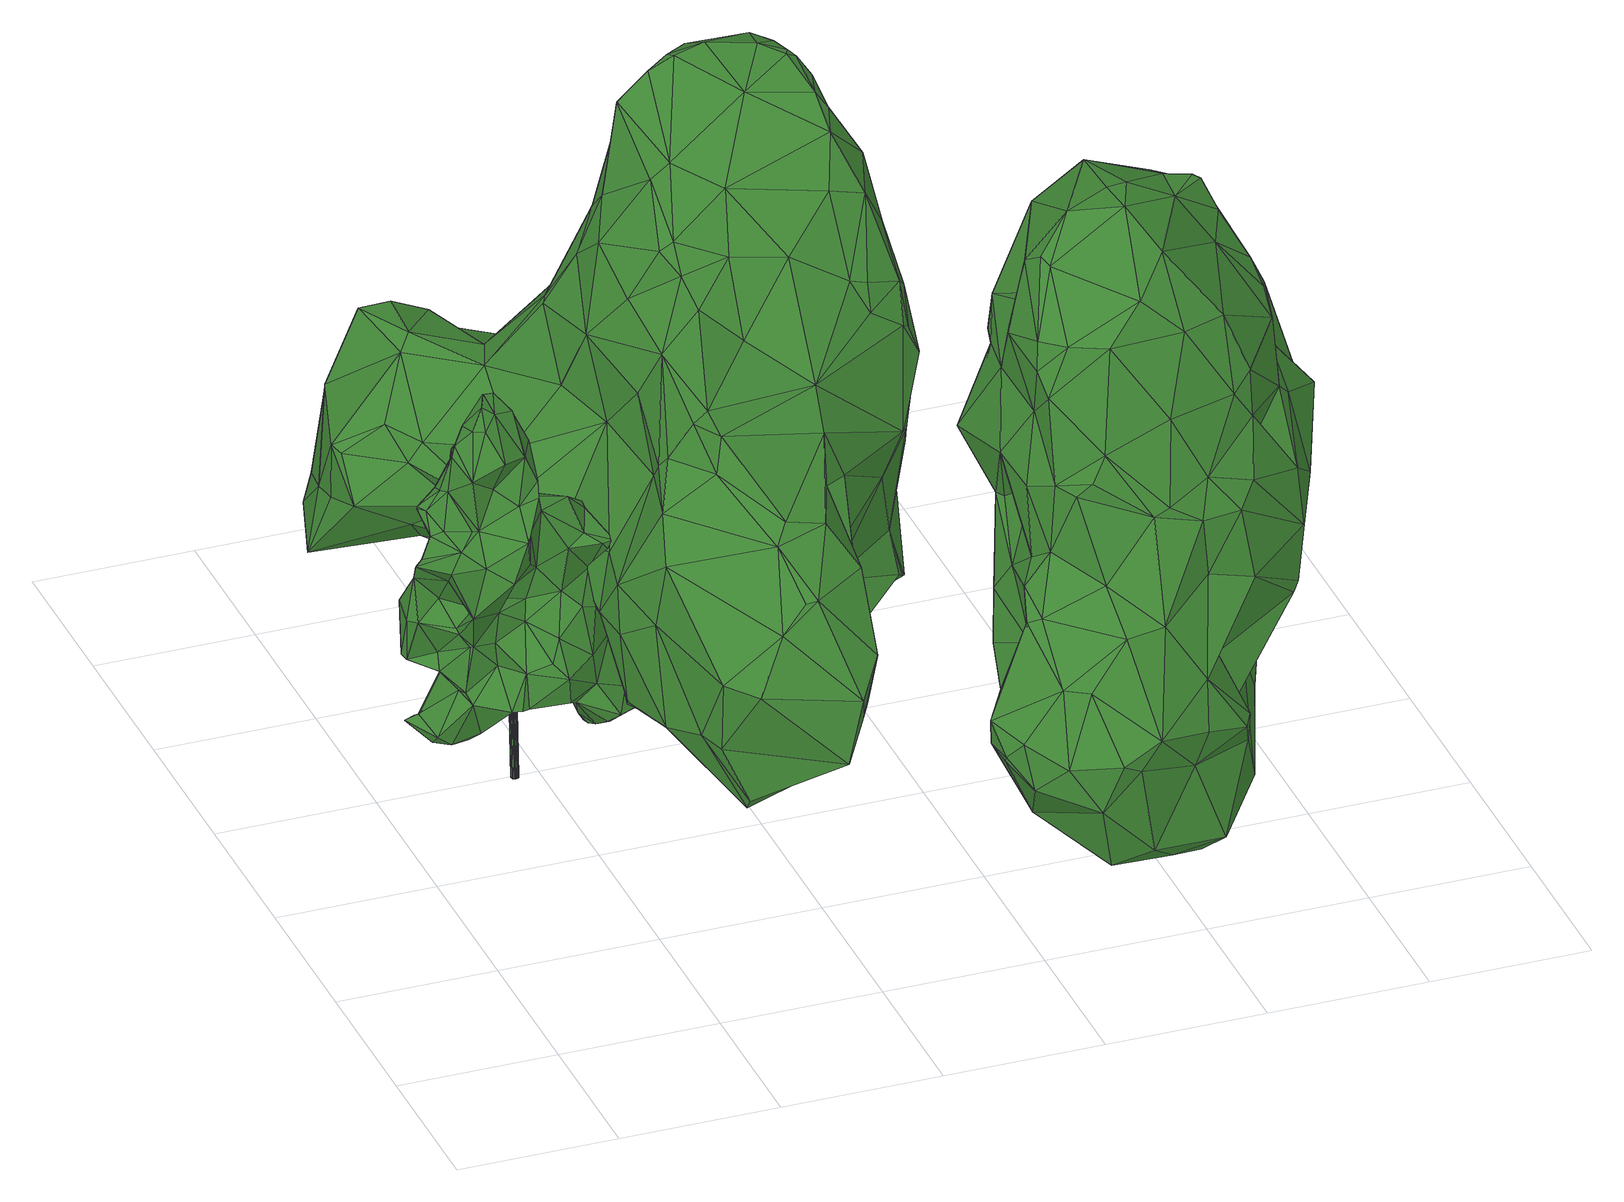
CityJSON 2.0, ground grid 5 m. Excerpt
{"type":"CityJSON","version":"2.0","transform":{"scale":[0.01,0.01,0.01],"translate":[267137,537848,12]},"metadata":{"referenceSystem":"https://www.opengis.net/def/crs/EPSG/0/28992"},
"CityObjects":{
"tree1":{"type":"SolitaryVegetationObject","attributes":{"gtid":329,"crown_width_m":5.69,"crown_median_z":18.67,"crown_r50_m":0.328,"crown_porosity":0.905,"trunk_H_m":5.87,"trunk_DBH_m":0.234,"trunk_radius_m":0.117,"trunk_base_height_m":12.8,"original_gtid":"330"},"geometry":[{"type":"Solid","lod":"3","boundaries":[[[[0,1,2]],[[0,3,1]],[[4,5,6]],[[7,8,9]],[[10,11,12]],[[13,14,15]],[[5,16,6]],[[17,18,19]],[[20,18,17]],[[21,4,6]],[[22,15,3]],[[13,15,22]],[[23,24,25]],[[26,24,23]],[[27,28,29]],[[9,8,19]],[[30,31,32]],[[33,34,35]],[[36,37,38]],[[7,9,39]],[[40,41,42]],[[43,44,45]],[[46,47,48]],[[49,50,51]],[[50,52,51]],[[51,53,54]],[[55,56,57]],[[58,59,60]],[[58,60,61]],[[62,63,64]],[[55,65,56]],[[62,56,63]],[[23,66,26]],[[67,68,48]],[[69,16,70]],[[69,70,49]],[[71,72,73]],[[71,74,72]],[[75,76,77]],[[78,79,80]],[[81,82,83]],[[84,26,66]],[[77,85,86]],[[87,88,89]],[[90,91,92]],[[19,18,9]],[[54,93,94]],[[95,96,97]],[[98,99,100]],[[101,95,86]],[[34,68,67]],[[102,103,104]],[[105,106,107]],[[17,19,108]],[[17,108,109]],[[110,109,108]],[[41,40,111]],[[45,112,43]],[[113,39,20]],[[114,90,110]],[[114,8,115]],[[116,91,115]],[[7,115,8]],[[117,118,119]],[[110,8,114]],[[41,27,42]],[[20,39,18]],[[39,9,18]],[[115,90,114]],[[91,90,115]],[[120,121,122]],[[65,63,56]],[[105,107,123]],[[50,124,52]],[[71,106,105]],[[43,71,105]],[[65,32,63]],[[123,44,43]],[[85,77,76]],[[26,125,24]],[[126,127,128]],[[28,44,123]],[[129,50,130]],[[49,130,50]],[[57,56,131]],[[62,131,56]],[[58,61,132]],[[58,132,113]],[[133,28,27]],[[44,28,133]],[[134,135,95]],[[30,32,65]],[[121,136,137]],[[63,32,64]],[[48,47,138]],[[104,12,102]],[[66,139,84]],[[124,79,140]],[[37,139,38]],[[141,97,96]],[[72,74,117]],[[117,74,118]],[[32,74,64]],[[123,142,28]],[[143,144,111]],[[115,93,116]],[[145,146,75]],[[145,75,77]],[[66,38,139]],[[38,134,36]],[[134,97,36]],[[140,143,147]],[[6,16,148]],[[43,112,55]],[[85,76,75]],[[149,117,101]],[[149,101,86]],[[140,150,151]],[[86,95,135]],[[35,10,33]],[[46,104,152]],[[23,25,153]],[[132,61,14]],[[22,94,13]],[[48,138,67]],[[79,78,150]],[[79,150,140]],[[41,144,154]],[[153,146,145]],[[121,146,153]],[[155,151,150]],[[155,150,156]],[[137,136,67]],[[126,157,158]],[[134,38,159]],[[66,159,38]],[[160,161,162]],[[49,2,163]],[[49,163,69]],[[33,48,68]],[[10,48,33]],[[10,46,48]],[[10,12,46]],[[80,164,119]],[[57,165,55]],[[33,68,34]],[[133,166,167]],[[49,168,0]],[[51,168,49]],[[169,100,99]],[[37,36,26]],[[80,156,78]],[[72,85,73]],[[71,73,85]],[[118,156,119]],[[82,170,138]],[[171,66,23]],[[135,159,171]],[[171,77,86]],[[141,164,80]],[[157,103,172]],[[171,86,135]],[[85,149,86]],[[138,170,67]],[[13,113,132]],[[13,39,113]],[[120,122,153]],[[136,173,67]],[[129,174,80]],[[130,174,129]],[[151,155,154]],[[52,124,147]],[[175,176,81]],[[177,176,175]],[[178,179,180]],[[121,173,136]],[[181,75,146]],[[181,146,121]],[[182,126,128]],[[133,45,44]],[[74,62,64]],[[183,116,93]],[[184,176,107]],[[107,176,185]],[[186,87,179]],[[186,179,178]],[[51,54,168]],[[183,54,187]],[[183,93,54]],[[188,127,40]],[[189,125,5]],[[116,157,91]],[[133,31,45]],[[139,190,84]],[[12,104,46]],[[191,11,161]],[[106,71,75]],[[154,155,167]],[[133,167,31]],[[192,21,186]],[[21,87,186]],[[39,13,94]],[[182,152,104]],[[128,152,182]],[[78,156,150]],[[147,124,140]],[[69,163,193]],[[134,95,97]],[[80,119,156]],[[74,32,194]],[[74,194,118]],[[6,148,21]],[[155,156,194]],[[156,118,194]],[[141,96,164]],[[121,195,173]],[[62,74,196]],[[62,196,131]],[[67,170,107]],[[25,24,197]],[[125,197,24]],[[98,97,99]],[[198,39,94]],[[65,112,30]],[[30,112,31]],[[92,172,199]],[[50,129,79]],[[200,160,88]],[[201,176,177]],[[92,202,90]],[[134,159,135]],[[59,203,204]],[[204,191,161]],[[161,59,204]],[[191,204,203]],[[3,168,94]],[[22,3,94]],[[3,0,168]],[[94,168,54]],[[71,43,55]],[[196,165,57]],[[154,166,41]],[[188,40,42]],[[37,190,139]],[[173,195,67]],[[34,67,195]],[[205,128,127]],[[102,11,191]],[[102,12,11]],[[16,193,148]],[[87,206,179]],[[121,137,75]],[[201,185,176]],[[201,107,185]],[[80,79,129]],[[124,50,79]],[[207,34,208]],[[59,209,203]],[[65,55,112]],[[45,31,112]],[[206,35,207]],[[27,29,42]],[[52,147,53]],[[52,53,51]],[[32,31,194]],[[190,26,84]],[[138,47,29]],[[29,82,138]],[[0,2,49]],[[107,201,142]],[[92,199,202]],[[57,131,196]],[[195,208,34]],[[71,196,74]],[[184,81,176]],[[210,29,47]],[[198,115,7]],[[7,39,198]],[[211,180,208]],[[211,208,120]],[[195,121,120]],[[105,123,43]],[[201,177,175]],[[132,14,13]],[[212,58,113]],[[46,152,47]],[[1,148,2]],[[158,187,147]],[[81,170,82]],[[107,142,123]],[[67,107,137]],[[28,142,82]],[[29,28,82]],[[41,166,27]],[[133,27,166]],[[5,125,100]],[[197,125,189]],[[34,207,35]],[[130,99,174]],[[40,213,111]],[[21,214,4]],[[192,214,21]],[[189,4,214]],[[5,4,189]],[[71,85,75]],[[171,145,77]],[[190,37,26]],[[66,171,159]],[[71,55,165]],[[71,165,196]],[[178,197,189]],[[158,157,183]],[[102,191,203]],[[203,215,102]],[[116,183,157]],[[91,172,92]],[[158,213,126]],[[120,208,195]],[[203,209,215]],[[215,209,199]],[[215,103,102]],[[104,103,182]],[[108,19,216]],[[75,137,106]],[[107,106,137]],[[189,214,192]],[[206,87,89]],[[130,49,70]],[[130,70,169]],[[147,187,53]],[[148,88,87]],[[148,87,21]],[[198,93,115]],[[2,148,193]],[[69,193,16]],[[198,94,93]],[[85,72,149]],[[59,217,209]],[[161,60,59]],[[199,209,109]],[[109,209,217]],[[60,160,218]],[[60,161,160]],[[72,117,149]],[[101,117,219]],[[117,119,219]],[[192,186,178]],[[167,166,154]],[[205,127,188]],[[53,187,54]],[[153,25,211]],[[180,211,178]],[[120,153,211]],[[178,211,197]],[[2,193,163]],[[40,127,213]],[[126,213,127]],[[219,96,101]],[[25,197,211]],[[155,194,167]],[[31,167,194]],[[210,47,152]],[[80,174,141]],[[97,141,174]],[[169,99,130]],[[174,99,97]],[[20,217,113]],[[20,17,217]],[[212,113,217]],[[212,217,59]],[[58,212,59]],[[109,217,17]],[[15,220,3]],[[101,96,95]],[[8,216,19]],[[107,170,81]],[[90,202,110]],[[15,14,220]],[[142,201,83]],[[175,83,201]],[[142,83,82]],[[175,81,83]],[[26,98,125]],[[100,125,98]],[[26,36,98]],[[98,36,97]],[[172,103,215]],[[11,10,162]],[[11,162,161]],[[160,162,35]],[[143,111,213]],[[35,162,10]],[[143,213,158]],[[143,158,147]],[[109,202,199]],[[109,110,202]],[[221,207,208]],[[210,188,29]],[[221,208,180]],[[219,119,96]],[[119,164,96]],[[181,121,75]],[[23,145,171]],[[153,145,23]],[[29,188,42]],[[183,187,158]],[[111,144,41]],[[154,144,151]],[[140,144,143]],[[151,144,140]],[[215,199,172]],[[91,157,172]],[[157,126,103]],[[126,182,103]],[[222,148,1]],[[222,88,148]],[[210,205,188]],[[210,152,205]],[[152,128,205]],[[70,223,169]],[[169,223,100]],[[16,223,70]],[[100,223,5]],[[16,5,223]],[[160,89,88]],[[35,89,160]],[[206,89,35]],[[192,178,189]],[[110,108,216]],[[8,110,216]],[[180,179,221]],[[207,179,206]],[[221,179,207]],[[200,218,160]],[[184,107,81]],[[200,222,220]],[[220,222,3]],[[3,222,1]],[[200,88,222]],[[200,220,224]],[[14,224,220]],[[200,224,218]],[[60,218,224]],[[61,224,14]],[[60,224,61]],[[153,122,121]],[[225,226,227]],[[225,227,228]],[[228,227,229]],[[228,229,230]],[[227,226,231]],[[227,231,229]],[[229,231,232]],[[229,232,230]],[[231,226,233]],[[231,233,232]],[[232,233,234]],[[232,234,230]],[[233,226,235]],[[233,235,234]],[[234,235,236]],[[234,236,230]],[[235,226,237]],[[235,237,236]],[[236,237,238]],[[236,238,230]],[[237,226,239]],[[237,239,238]],[[238,239,240]],[[238,240,230]],[[239,226,241]],[[239,241,240]],[[240,241,242]],[[240,242,230]],[[241,226,243]],[[241,243,242]],[[242,243,244]],[[242,244,230]],[[243,226,245]],[[243,245,244]],[[244,245,246]],[[244,246,230]],[[245,226,247]],[[245,247,246]],[[246,247,248]],[[246,248,230]],[[247,226,249]],[[247,249,248]],[[248,249,250]],[[248,250,230]],[[249,226,251]],[[249,251,250]],[[250,251,252]],[[250,252,230]],[[251,226,253]],[[251,253,252]],[[252,253,254]],[[252,254,230]],[[253,226,255]],[[253,255,254]],[[254,255,256]],[[254,256,230]],[[255,226,257]],[[255,257,256]],[[256,257,258]],[[256,258,230]],[[257,226,259]],[[257,259,258]],[[258,259,260]],[[258,260,230]],[[259,226,261]],[[259,261,260]],[[260,261,262]],[[260,262,230]],[[261,226,263]],[[261,263,262]],[[262,263,264]],[[262,264,230]],[[263,226,265]],[[263,265,264]],[[264,265,266]],[[264,266,230]],[[265,226,267]],[[265,267,266]],[[266,267,268]],[[266,268,230]],[[267,226,269]],[[267,269,268]],[[268,269,270]],[[268,270,230]],[[269,226,271]],[[269,271,270]],[[270,271,272]],[[270,272,230]],[[271,226,273]],[[271,273,272]],[[272,273,274]],[[272,274,230]],[[273,226,225]],[[273,225,274]],[[274,225,228]],[[274,228,230]]]]}]},
"tree2":{"type":"SolitaryVegetationObject","attributes":{"gtid":101,"crown_width_m":16.39,"crown_median_z":20.84,"crown_r50_m":0.44,"crown_porosity":0.87,"trunk_H_m":8,"trunk_DBH_m":0.93,"trunk_radius_m":0.465,"trunk_base_height_m":12.84,"original_gtid":"101"},"geometry":[{"type":"Solid","lod":"3","boundaries":[[[[275,276,277]],[[278,279,280]],[[281,282,283]],[[284,285,286]],[[287,286,285]],[[288,289,290]],[[291,289,292]],[[293,294,295]],[[296,297,298]],[[299,300,301]],[[302,303,304]],[[305,306,307]],[[294,308,295]],[[309,310,311]],[[312,313,314]],[[315,287,312]],[[316,317,318]],[[319,311,320]],[[321,322,323]],[[324,325,326]],[[327,328,329]],[[330,331,332]],[[333,334,335]],[[336,337,338]],[[303,339,290]],[[340,341,342]],[[343,340,342]],[[344,345,346]],[[347,346,345]],[[311,348,309]],[[319,320,349]],[[350,344,351]],[[352,353,354]],[[352,354,355]],[[356,288,357]],[[349,320,358]],[[358,359,349]],[[360,361,362]],[[323,363,321]],[[364,365,322]],[[366,303,302]],[[338,367,368]],[[369,370,371]],[[334,327,332]],[[334,333,327]],[[372,358,373]],[[374,375,376]],[[377,362,361]],[[378,379,380]],[[379,381,380]],[[306,337,382]],[[383,297,384]],[[385,386,365]],[[387,321,363]],[[304,388,389]],[[390,391,392]],[[393,394,395]],[[289,396,397]],[[348,398,326]],[[315,312,399]],[[321,400,322]],[[401,322,400]],[[377,294,362]],[[321,401,400]],[[402,403,404]],[[322,282,323]],[[369,405,370]],[[322,401,364]],[[401,399,364]],[[406,407,408]],[[324,403,325]],[[409,410,411]],[[362,294,293]],[[404,403,324]],[[412,413,414]],[[317,415,416]],[[417,357,336]],[[323,282,414]],[[320,418,373]],[[297,419,420]],[[383,419,297]],[[355,419,383]],[[384,297,421]],[[355,354,422]],[[354,423,422]],[[424,299,301]],[[425,339,426]],[[410,409,423]],[[427,361,428]],[[429,430,431]],[[309,348,326]],[[352,432,433]],[[319,348,311]],[[333,335,434]],[[435,367,436]],[[403,402,299]],[[437,426,438]],[[426,339,366]],[[358,372,439]],[[366,438,426]],[[424,325,403]],[[356,357,417]],[[440,441,442]],[[303,366,339]],[[443,293,295]],[[366,302,444]],[[432,444,302]],[[392,296,390]],[[365,386,322]],[[282,322,386]],[[352,445,353]],[[446,442,447]],[[367,435,428]],[[367,428,368]],[[448,449,450]],[[436,451,435]],[[452,453,454]],[[450,451,436]],[[455,446,408]],[[309,325,456]],[[424,456,325]],[[326,325,309]],[[457,458,430]],[[317,316,459]],[[367,338,460]],[[367,460,436]],[[396,356,429]],[[396,429,431]],[[379,427,461]],[[425,337,357]],[[336,357,337]],[[353,411,410]],[[443,411,353]],[[429,361,360]],[[352,355,277]],[[352,277,444]],[[399,462,364]],[[356,417,463]],[[368,361,429]],[[338,368,336]],[[463,429,356]],[[290,304,303]],[[463,368,429]],[[443,308,409]],[[290,289,291]],[[288,396,289]],[[356,396,288]],[[336,463,417]],[[336,368,463]],[[464,465,313]],[[466,433,389]],[[291,292,458]],[[409,411,443]],[[360,430,429]],[[457,430,360]],[[466,389,388]],[[290,291,304]],[[437,467,382]],[[362,293,360]],[[293,466,360]],[[302,389,432]],[[433,432,389]],[[443,295,308]],[[393,395,446]],[[468,385,365]],[[432,352,444]],[[469,470,471]],[[393,472,473]],[[372,473,472]],[[474,475,415]],[[456,473,309]],[[466,457,360]],[[304,389,302]],[[292,431,430]],[[292,430,458]],[[306,382,467]],[[307,476,305]],[[477,305,476]],[[393,476,307]],[[372,441,439]],[[376,474,478]],[[477,476,479]],[[412,414,480]],[[368,428,361]],[[355,422,419]],[[481,440,280]],[[401,482,315]],[[333,482,387]],[[292,397,431]],[[483,335,334]],[[350,371,344]],[[280,279,481]],[[324,346,404]],[[396,431,397]],[[387,482,321]],[[321,482,401]],[[484,480,340]],[[333,434,482]],[[292,289,397]],[[353,410,354]],[[446,447,393]],[[455,442,446]],[[370,485,347]],[[440,442,455]],[[282,281,486]],[[282,486,414]],[[404,347,487]],[[404,487,402]],[[280,440,488]],[[450,489,381]],[[490,390,296]],[[275,491,408]],[[324,326,398]],[[492,374,493]],[[476,300,479]],[[334,331,483]],[[332,331,334]],[[375,374,492]],[[313,285,464]],[[401,315,399]],[[494,476,393]],[[387,328,333]],[[332,493,330]],[[332,329,493]],[[332,327,329]],[[434,287,315]],[[333,328,327]],[[486,342,341]],[[449,342,450]],[[492,493,412]],[[342,489,450]],[[329,328,363]],[[363,328,387]],[[482,434,315]],[[310,309,473]],[[436,495,450]],[[452,279,496]],[[398,346,324]],[[425,426,382]],[[425,382,337]],[[497,439,498]],[[403,299,424]],[[437,382,426]],[[395,499,500]],[[499,395,394]],[[490,391,390]],[[320,311,418]],[[301,494,456]],[[483,501,335]],[[483,502,501]],[[438,503,437]],[[409,504,423]],[[308,504,409]],[[301,456,424]],[[505,477,487]],[[495,448,450]],[[495,305,448]],[[496,453,452]],[[371,350,506]],[[297,296,421]],[[479,487,477]],[[281,489,486]],[[343,507,416]],[[477,449,448]],[[462,314,468]],[[416,507,369]],[[499,394,508]],[[469,471,298]],[[509,510,511]],[[512,511,415]],[[473,372,373]],[[453,318,454]],[[498,454,318]],[[513,505,507]],[[513,507,343]],[[293,445,466]],[[466,445,433]],[[433,445,352]],[[293,443,445]],[[443,353,445]],[[415,510,474]],[[510,478,474]],[[514,478,510]],[[299,402,479]],[[487,479,402]],[[375,474,376]],[[278,515,279]],[[418,311,310]],[[514,374,478]],[[284,470,464]],[[350,351,516]],[[374,376,478]],[[503,508,394]],[[428,435,461]],[[479,300,299]],[[344,371,370]],[[447,472,393]],[[373,358,320]],[[517,518,349]],[[473,494,393]],[[416,340,343]],[[412,480,492]],[[361,427,377]],[[510,415,511]],[[464,470,519]],[[281,381,489]],[[370,347,345]],[[370,345,344]],[[515,391,490]],[[278,391,515]],[[407,384,520]],[[407,520,408]],[[392,391,278]],[[514,502,483]],[[497,359,358]],[[507,505,405]],[[305,521,306]],[[404,346,347]],[[337,521,460]],[[337,460,338]],[[436,460,495]],[[495,460,521]],[[512,459,496]],[[419,422,420]],[[305,495,521]],[[354,410,423]],[[392,421,296]],[[511,512,279]],[[339,425,522]],[[414,413,323]],[[469,519,470]],[[507,405,369]],[[296,471,490]],[[298,471,296]],[[393,307,394]],[[473,456,494]],[[493,374,514]],[[493,514,330]],[[465,422,423]],[[415,459,512]],[[317,459,415]],[[297,519,298]],[[297,420,519]],[[464,519,465]],[[335,501,287]],[[335,287,434]],[[287,501,286]],[[514,483,331]],[[514,331,330]],[[284,471,470]],[[509,514,510]],[[494,300,476]],[[484,340,416]],[[494,301,300]],[[378,377,427]],[[473,373,310]],[[310,373,418]],[[438,499,508]],[[381,281,283]],[[283,523,381]],[[381,523,380]],[[370,405,485]],[[524,485,405]],[[525,344,346]],[[392,278,421]],[[428,461,427]],[[450,381,451]],[[513,477,505]],[[408,520,455]],[[488,520,384]],[[488,455,520]],[[384,421,526]],[[278,280,526]],[[278,526,421]],[[277,276,444]],[[496,459,453]],[[453,459,316]],[[348,319,518]],[[349,518,319]],[[452,454,527]],[[317,350,498]],[[516,497,350]],[[277,355,407]],[[284,490,471]],[[339,522,290]],[[505,524,405]],[[486,341,414]],[[307,467,503]],[[481,279,452]],[[313,312,285]],[[480,414,341]],[[317,498,318]],[[480,341,340]],[[511,515,509]],[[527,439,441]],[[422,519,420]],[[465,519,422]],[[468,364,462]],[[526,280,488]],[[526,488,384]],[[469,298,519]],[[462,399,312]],[[305,477,448]],[[500,438,276]],[[528,276,438]],[[500,276,275]],[[524,505,487]],[[487,347,524]],[[398,525,346]],[[485,524,347]],[[337,306,521]],[[306,467,307]],[[437,503,467]],[[307,503,394]],[[378,427,379]],[[477,513,449]],[[381,461,451]],[[379,461,381]],[[435,451,461]],[[329,413,493]],[[363,413,329]],[[493,413,412]],[[529,441,440]],[[455,488,440]],[[416,475,484]],[[415,475,416]],[[453,316,318]],[[492,480,475]],[[484,475,480]],[[474,375,475]],[[492,475,375]],[[442,441,447]],[[502,286,501]],[[323,413,363]],[[284,464,285]],[[497,498,350]],[[369,506,416]],[[371,506,369]],[[383,407,355]],[[384,407,383]],[[277,407,275]],[[284,286,490]],[[286,509,490]],[[528,444,276]],[[500,499,438]],[[294,377,504]],[[378,504,377]],[[287,285,312]],[[513,342,449]],[[513,343,342]],[[275,408,500]],[[408,446,500]],[[446,395,500]],[[438,508,503]],[[465,314,313]],[[423,314,465]],[[468,423,504]],[[294,504,308]],[[380,504,378]],[[516,517,359]],[[468,365,364]],[[529,481,452]],[[496,279,512]],[[317,506,350]],[[486,489,342]],[[490,509,515]],[[509,502,514]],[[502,509,286]],[[504,380,385]],[[504,385,468]],[[348,518,398]],[[517,525,518]],[[525,398,518]],[[444,528,366]],[[438,366,528]],[[468,314,423]],[[462,312,314]],[[525,530,344]],[[517,530,525]],[[380,523,385]],[[357,288,522]],[[359,497,516]],[[416,506,317]],[[447,441,472]],[[372,472,441]],[[511,279,515]],[[481,529,440]],[[454,498,439]],[[527,454,439]],[[358,439,497]],[[349,359,517]],[[529,452,441]],[[527,441,452]],[[344,530,351]],[[357,522,425]],[[288,290,522]],[[283,282,386]],[[283,386,523]],[[385,523,386]],[[516,351,530]],[[516,530,517]],[[457,466,388]],[[457,388,458]],[[458,388,291]],[[275,407,491]],[[406,408,491]],[[406,491,407]],[[304,291,388]],[[531,532,533]],[[531,533,534]],[[534,533,535]],[[534,535,536]],[[533,532,537]],[[533,537,535]],[[535,537,538]],[[535,538,536]],[[537,532,539]],[[537,539,538]],[[538,539,540]],[[538,540,536]],[[539,532,541]],[[539,541,540]],[[540,541,542]],[[540,542,536]],[[541,532,543]],[[541,543,542]],[[542,543,544]],[[542,544,536]],[[543,532,545]],[[543,545,544]],[[544,545,546]],[[544,546,536]],[[545,532,547]],[[545,547,546]],[[546,547,548]],[[546,548,536]],[[547,532,549]],[[547,549,548]],[[548,549,550]],[[548,550,536]],[[549,532,551]],[[549,551,550]],[[550,551,552]],[[550,552,536]],[[551,532,553]],[[551,553,552]],[[552,553,554]],[[552,554,536]],[[553,532,555]],[[553,555,554]],[[554,555,556]],[[554,556,536]],[[555,532,557]],[[555,557,556]],[[556,557,558]],[[556,558,536]],[[557,532,559]],[[557,559,558]],[[558,559,560]],[[558,560,536]],[[559,532,561]],[[559,561,560]],[[560,561,562]],[[560,562,536]],[[561,532,563]],[[561,563,562]],[[562,563,564]],[[562,564,536]],[[563,532,565]],[[563,565,564]],[[564,565,566]],[[564,566,536]],[[565,532,567]],[[565,567,566]],[[566,567,568]],[[566,568,536]],[[567,532,569]],[[567,569,568]],[[568,569,570]],[[568,570,536]],[[569,532,571]],[[569,571,570]],[[570,571,572]],[[570,572,536]],[[571,532,573]],[[571,573,572]],[[572,573,574]],[[572,574,536]],[[573,532,575]],[[573,575,574]],[[574,575,576]],[[574,576,536]],[[575,532,577]],[[575,577,576]],[[576,577,578]],[[576,578,536]],[[577,532,579]],[[577,579,578]],[[578,579,580]],[[578,580,536]],[[579,532,531]],[[579,531,580]],[[580,531,534]],[[580,534,536]]]]}]},
"tree3":{"type":"SolitaryVegetationObject","attributes":{"gtid":100,"crown_width_m":12.73,"crown_median_z":22.06,"crown_r50_m":0.381,"crown_porosity":0.892,"trunk_H_m":8.71,"trunk_DBH_m":0.747,"trunk_radius_m":0.373,"trunk_base_height_m":13.35,"original_gtid":"100"},"geometry":[{"type":"Solid","lod":"3","boundaries":[[[[581,582,583]],[[584,585,586]],[[587,588,589]],[[590,591,592]],[[593,591,590]],[[594,583,582]],[[595,596,597]],[[598,599,600]],[[601,602,603]],[[604,605,606]],[[584,607,608]],[[609,610,598]],[[611,612,613]],[[614,615,616]],[[609,617,618]],[[619,618,617]],[[620,621,622]],[[623,624,625]],[[626,627,628]],[[629,618,630]],[[631,632,633]],[[634,635,636]],[[637,638,639]],[[640,639,638]],[[641,642,643]],[[644,645,646]],[[647,646,645]],[[648,641,649]],[[650,651,652]],[[608,607,653]],[[589,654,655]],[[656,655,654]],[[657,658,653]],[[614,616,659]],[[660,588,587]],[[661,615,662]],[[659,615,661]],[[663,646,664]],[[665,666,635]],[[667,668,669]],[[654,670,632]],[[637,591,593]],[[671,672,673]],[[661,674,659]],[[589,599,587]],[[589,655,599]],[[675,676,677]],[[678,662,679]],[[655,600,599]],[[581,620,680]],[[638,593,681]],[[682,683,684]],[[685,653,607]],[[636,686,634]],[[588,687,670]],[[588,660,687]],[[688,689,690]],[[603,688,690]],[[670,589,588]],[[589,670,654]],[[691,622,621]],[[644,646,663]],[[582,692,594]],[[600,655,656]],[[618,619,630]],[[608,585,584]],[[693,627,626]],[[694,689,695]],[[598,696,609]],[[674,697,698]],[[699,635,700]],[[670,664,632]],[[701,702,703]],[[688,703,702]],[[704,705,706]],[[638,681,680]],[[686,707,634]],[[667,708,709]],[[710,711,666]],[[712,653,685]],[[713,714,715]],[[631,705,704]],[[716,611,717]],[[718,611,716]],[[719,716,720]],[[721,722,723]],[[723,722,724]],[[725,621,726]],[[717,611,709]],[[627,727,628]],[[728,692,729]],[[730,585,658]],[[635,666,711]],[[641,592,731]],[[732,694,695]],[[733,688,602]],[[734,725,735]],[[734,735,683]],[[665,634,736]],[[737,738,739]],[[587,630,698]],[[587,698,660]],[[740,741,672]],[[665,635,634]],[[742,678,628]],[[670,687,664]],[[581,583,620]],[[635,699,636]],[[743,744,731]],[[663,664,687]],[[686,675,707]],[[686,745,675]],[[635,684,746]],[[747,606,605]],[[594,748,749]],[[750,612,751]],[[641,648,642]],[[752,642,648]],[[753,593,590]],[[753,590,754]],[[627,693,755]],[[627,755,756]],[[757,660,698]],[[757,698,697]],[[758,759,724]],[[736,760,665]],[[723,642,752]],[[677,749,748]],[[601,761,602]],[[761,733,602]],[[647,762,763]],[[611,613,709]],[[764,669,765]],[[766,726,621]],[[767,768,769]],[[628,678,626]],[[616,615,659]],[[615,614,770]],[[615,770,771]],[[772,773,742]],[[772,742,628]],[[774,775,690]],[[776,690,775]],[[776,775,774]],[[777,778,779]],[[740,780,685]],[[761,781,651]],[[598,610,599]],[[720,717,782]],[[717,783,782]],[[665,784,666]],[[726,699,700]],[[746,700,635]],[[785,692,693]],[[754,590,643]],[[680,620,622]],[[701,703,786]],[[753,778,787]],[[767,769,788]],[[789,779,790]],[[779,791,790]],[[652,792,793]],[[794,677,676]],[[794,749,677]],[[751,612,786]],[[667,669,708]],[[651,781,601]],[[652,651,601]],[[759,642,723]],[[759,723,724]],[[725,726,746]],[[714,585,730]],[[714,730,715]],[[721,795,722]],[[780,795,721]],[[742,697,796]],[[609,696,614]],[[661,796,674]],[[750,751,710]],[[704,706,737]],[[746,684,683]],[[691,621,725]],[[604,757,595]],[[622,638,680]],[[797,773,772]],[[738,705,695]],[[738,706,705]],[[581,680,798]],[[799,783,717]],[[650,800,683]],[[687,660,747]],[[801,727,777]],[[605,644,747]],[[663,747,644]],[[687,747,663]],[[802,649,803]],[[644,605,804]],[[765,623,625]],[[805,714,713]],[[805,585,714]],[[623,765,668]],[[734,793,806]],[[639,792,743]],[[640,638,622]],[[603,744,652]],[[797,805,713]],[[807,808,788]],[[809,807,788]],[[797,742,773]],[[810,732,811]],[[695,811,732]],[[734,683,793]],[[683,800,793]],[[666,784,750]],[[763,807,732]],[[640,622,691]],[[583,766,620]],[[691,725,734]],[[691,734,806]],[[691,806,640]],[[811,695,705]],[[620,766,621]],[[677,707,675]],[[709,613,667]],[[784,667,613]],[[725,746,735]],[[683,735,746]],[[762,812,813]],[[657,813,812]],[[795,780,814]],[[676,815,794]],[[806,792,640]],[[651,710,751]],[[726,700,746]],[[643,759,754]],[[718,701,611]],[[816,788,813]],[[745,815,676]],[[682,651,650]],[[682,650,683]],[[794,594,749]],[[681,593,787]],[[601,603,652]],[[760,736,817]],[[672,758,814]],[[758,724,814]],[[722,795,814]],[[780,740,672]],[[814,780,672]],[[722,814,724]],[[671,758,672]],[[791,671,673]],[[803,744,802]],[[728,693,692]],[[692,582,729]],[[818,708,669]],[[818,669,764]],[[741,673,672]],[[685,607,740]],[[660,757,604]],[[584,586,819]],[[647,645,762]],[[742,796,678]],[[661,678,796]],[[740,607,741]],[[816,767,788]],[[767,721,768]],[[741,819,673]],[[741,607,584]],[[625,614,764]],[[625,820,614]],[[809,788,769]],[[582,581,729]],[[821,633,664]],[[627,777,727]],[[813,763,762]],[[721,723,752]],[[592,591,639]],[[822,744,603]],[[822,802,744]],[[627,756,777]],[[630,587,629]],[[679,626,678]],[[679,823,824]],[[748,824,823]],[[716,719,825]],[[801,772,727]],[[727,772,628]],[[793,800,652]],[[818,696,782]],[[818,782,783]],[[776,822,690]],[[603,690,822]],[[797,772,826]],[[797,826,805]],[[799,717,709]],[[827,828,586]],[[637,593,638]],[[820,770,614]],[[625,770,820]],[[678,661,662]],[[810,647,732]],[[664,633,632]],[[608,658,585]],[[664,811,821]],[[811,646,810]],[[664,646,811]],[[613,612,784]],[[767,816,780]],[[791,819,790]],[[674,617,659]],[[674,619,617]],[[797,697,742]],[[797,596,697]],[[754,759,829]],[[786,703,761]],[[754,791,753]],[[779,753,791]],[[584,819,741]],[[786,761,751]],[[701,718,702]],[[733,703,688]],[[674,698,630]],[[743,592,639]],[[748,817,677]],[[634,707,817]],[[634,817,736]],[[677,817,707]],[[654,825,656]],[[830,597,596]],[[718,716,825]],[[708,818,799]],[[695,689,738]],[[745,676,675]],[[774,689,694]],[[799,709,708]],[[631,825,632]],[[718,825,631]],[[654,632,825]],[[704,718,631]],[[794,583,594]],[[750,784,612]],[[791,673,819]],[[626,679,785]],[[626,785,693]],[[643,590,592]],[[592,641,643]],[[644,804,645]],[[762,645,804]],[[609,614,659]],[[650,652,800]],[[753,787,593]],[[603,602,688]],[[669,668,765]],[[790,819,789]],[[789,819,586]],[[831,585,805]],[[682,684,651]],[[794,766,583]],[[813,808,763]],[[788,808,813]],[[748,771,623]],[[623,771,624]],[[721,767,780]],[[648,649,776]],[[704,737,718]],[[743,792,744]],[[595,597,604]],[[807,774,694]],[[793,792,806]],[[759,643,642]],[[830,713,832]],[[830,832,597]],[[605,604,597]],[[637,639,591]],[[713,830,797]],[[764,765,625]],[[715,832,713]],[[596,797,830]],[[831,805,826]],[[831,827,585]],[[585,827,586]],[[635,711,684]],[[801,831,826]],[[772,801,826]],[[604,606,660]],[[747,660,606]],[[784,760,667]],[[807,763,808]],[[659,617,609]],[[729,581,798]],[[729,798,755]],[[761,703,733]],[[599,629,587]],[[730,658,657]],[[789,828,779]],[[833,779,828]],[[833,777,779]],[[833,828,827]],[[667,760,668]],[[640,792,639]],[[651,751,761]],[[601,781,761]],[[786,612,701]],[[611,701,612]],[[623,817,748]],[[771,823,662]],[[679,662,823]],[[598,600,719]],[[737,702,718]],[[764,696,818]],[[764,614,696]],[[821,631,633]],[[809,752,648]],[[809,648,776]],[[586,828,789]],[[833,801,777]],[[649,641,731]],[[801,827,831]],[[801,833,827]],[[807,776,774]],[[809,776,807]],[[737,739,702]],[[688,702,739]],[[807,694,732]],[[756,755,798]],[[787,756,798]],[[656,719,600]],[[656,825,719]],[[706,738,737]],[[739,689,688]],[[783,799,818]],[[738,689,739]],[[690,689,774]],[[732,647,763]],[[646,647,810]],[[832,834,597]],[[832,715,834]],[[834,762,804]],[[762,834,812]],[[715,812,834]],[[657,812,730]],[[715,730,812]],[[653,658,608]],[[784,665,760]],[[822,649,802]],[[822,776,649]],[[821,705,631]],[[752,809,768]],[[752,768,721]],[[811,705,821]],[[717,720,716]],[[748,823,771]],[[755,693,729]],[[728,729,693]],[[636,815,686]],[[699,815,636]],[[674,796,697]],[[710,666,750]],[[726,766,815]],[[726,815,699]],[[686,815,745]],[[652,744,792]],[[710,651,711]],[[684,711,651]],[[794,815,766]],[[791,754,829]],[[791,829,671]],[[758,829,759]],[[671,829,758]],[[668,760,817]],[[668,817,623]],[[771,770,624]],[[813,835,836]],[[598,782,696]],[[720,782,598]],[[720,598,719]],[[599,610,629]],[[625,624,770]],[[662,615,771]],[[618,629,610]],[[618,610,609]],[[657,712,835]],[[657,653,712]],[[685,780,836]],[[813,657,835]],[[816,813,836]],[[816,836,780]],[[685,836,712]],[[836,835,712]],[[597,804,605]],[[834,804,597]],[[596,757,697]],[[595,757,596]],[[681,798,680]],[[787,798,681]],[[674,630,619]],[[779,778,753]],[[692,785,824]],[[594,824,748]],[[692,824,594]],[[785,679,824]],[[756,787,778]],[[756,778,777]],[[803,731,744]],[[649,731,803]],[[743,731,592]],[[768,809,769]],[[837,838,839]],[[837,839,840]],[[840,839,841]],[[840,841,842]],[[839,838,843]],[[839,843,841]],[[841,843,844]],[[841,844,842]],[[843,838,845]],[[843,845,844]],[[844,845,846]],[[844,846,842]],[[845,838,847]],[[845,847,846]],[[846,847,848]],[[846,848,842]],[[847,838,849]],[[847,849,848]],[[848,849,850]],[[848,850,842]],[[849,838,851]],[[849,851,850]],[[850,851,852]],[[850,852,842]],[[851,838,853]],[[851,853,852]],[[852,853,854]],[[852,854,842]],[[853,838,855]],[[853,855,854]],[[854,855,856]],[[854,856,842]],[[855,838,857]],[[855,857,856]],[[856,857,858]],[[856,858,842]],[[857,838,859]],[[857,859,858]],[[858,859,860]],[[858,860,842]],[[859,838,861]],[[859,861,860]],[[860,861,862]],[[860,862,842]],[[861,838,863]],[[861,863,862]],[[862,863,864]],[[862,864,842]],[[863,838,865]],[[863,865,864]],[[864,865,866]],[[864,866,842]],[[865,838,867]],[[865,867,866]],[[866,867,868]],[[866,868,842]],[[867,838,869]],[[867,869,868]],[[868,869,870]],[[868,870,842]],[[869,838,871]],[[869,871,870]],[[870,871,872]],[[870,872,842]],[[871,838,873]],[[871,873,872]],[[872,873,874]],[[872,874,842]],[[873,838,875]],[[873,875,874]],[[874,875,876]],[[874,876,842]],[[875,838,877]],[[875,877,876]],[[876,877,878]],[[876,878,842]],[[877,838,879]],[[877,879,878]],[[878,879,880]],[[878,880,842]],[[879,838,881]],[[879,881,880]],[[880,881,882]],[[880,882,842]],[[881,838,883]],[[881,883,882]],[[882,883,884]],[[882,884,842]],[[883,838,885]],[[883,885,884]],[[884,885,886]],[[884,886,842]],[[885,838,837]],[[885,837,886]],[[886,837,840]],[[886,840,842]]]]}]}
},
"vertices":[
[168,1327,911],[113,1477,866],[195,1428,828],[219,1381,946],[100,1564,525],[110,1544,516],[98,1512,667],[358,1395,1204],[364,1498,1315],[319,1451,1290],[413,1714,826],[435,1728,950],[482,1733,914],[227,1517,1072],[170,1544,1004],[207,1499,953],[123,1483,670],[288,1563,1255],[293,1488,1277],[328,1508,1339],[248,1521,1219],[110,1606,681],[271,1436,973],[293,1531,359],[249,1467,451],[304,1525,429],[136,1518,340],[785,1526,669],[726,1580,639],[689,1622,713],[760,1366,324],[726,1386,385],[683,1306,342],[429,1717,688],[418,1707,672],[329,1666,783],[156,1412,315],[97,1524,323],[153,1446,282],[268,1424,1146],[720,1463,836],[747,1470,751],[760,1515,747],[704,1560,398],[745,1586,506],[735,1468,436],[526,1719,822],[640,1669,754],[512,1702,717],[234,1324,749],[338,1394,709],[357,1315,847],[339,1418,745],[428,1377,863],[414,1351,952],[714,1455,331],[694,1401,281],[618,1442,262],[208,1575,1058],[298,1672,1094],[239,1590,1016],[154,1575,1006],[635,1391,273],[655,1325,315],[649,1328,314],[760,1368,322],[186,1502,307],[484,1694,616],[450,1714,673],[225,1442,653],[228,1427,642],[562,1497,401],[454,1388,425],[502,1473,457],[557,1340,392],[536,1638,391],[418,1555,396],[385,1614,298],[471,1307,559],[425,1410,653],[404,1341,520],[489,1639,637],[643,1592,676],[601,1526,606],[128,1527,334],[426,1531,390],[365,1517,290],[184,1537,715],[194,1558,843],[239,1553,803],[456,1591,1244],[499,1577,1154],[474,1600,1188],[411,1422,1038],[281,1409,988],[295,1426,293],[355,1329,407],[254,1380,423],[228,1431,452],[239,1402,456],[187,1478,496],[354,1398,404],[435,1726,952],[489,1598,972],[494,1700,926],[588,1602,437],[549,1635,396],[546,1640,465],[352,1566,1347],[354,1674,1220],[389,1576,1339],[680,1450,840],[730,1447,389],[238,1515,1189],[429,1528,1297],[441,1452,1181],[478,1447,1096],[437,1360,413],[525,1296,421],[408,1330,405],[413,1640,523],[428,1737,471],[411,1637,454],[697,1629,513],[437,1436,713],[188,1480,495],[606,1542,962],[670,1575,893],[665,1586,910],[330,1404,604],[261,1397,609],[624,1421,262],[210,1538,1069],[732,1466,522],[201,1416,280],[261,1442,270],[451,1765,494],[484,1738,481],[559,1672,696],[99,1526,322],[538,1415,730],[354,1326,409],[656,1611,540],[584,1476,828],[666,1528,718],[371,1622,364],[396,1639,416],[466,1426,820],[120,1515,806],[363,1416,413],[513,1362,604],[591,1383,684],[577,1593,835],[355,1625,413],[640,1403,661],[615,1362,527],[511,1271,518],[479,1521,1003],[507,1498,961],[233,1462,279],[283,1611,884],[309,1687,966],[318,1657,886],[285,1455,703],[385,1320,408],[606,1451,284],[721,1483,648],[701,1449,539],[281,1344,899],[253,1404,606],[501,1671,630],[303,1541,283],[422,1633,1097],[448,1765,494],[343,1417,518],[481,1528,659],[415,1634,546],[451,1480,546],[234,1543,561],[261,1497,680],[312,1544,571],[411,1640,438],[519,1597,947],[472,1424,1052],[426,1664,539],[416,1638,523],[203,1541,571],[435,1391,962],[700,1518,818],[112,1546,515],[99,1526,324],[329,1732,1003],[172,1534,564],[193,1503,729],[623,1349,436],[422,1666,539],[603,1449,284],[193,1494,512],[343,1454,1091],[406,1657,1196],[170,1510,937],[543,1527,504],[436,1603,1249],[327,1756,1060],[316,1736,1050],[670,1577,891],[283,1531,740],[394,1593,710],[412,1633,548],[340,1663,1174],[634,1564,855],[304,1538,509],[294,1612,1095],[637,1491,862],[103,1565,524],[392,1658,1067],[354,1564,1347],[308,1624,1164],[262,1566,991],[392,1358,410],[170,1508,939],[406,1526,680],[137,1491,878],[192,1507,544],[152,1573,1001],[437,1495,80],[425,1495,80],[436,1498,80],[431,1514,667],[431,1517,667],[419,1514,667],[435,1501,80],[430,1520,667],[434,1503,80],[428,1522,667],[431,1505,80],[426,1524,667],[428,1506,80],[423,1525,667],[425,1507,80],[420,1526,667],[422,1506,80],[417,1525,667],[420,1505,80],[414,1524,667],[417,1504,80],[411,1523,667],[415,1501,80],[409,1520,667],[414,1498,80],[408,1517,667],[413,1495,80],[408,1514,667],[414,1492,80],[408,1511,667],[415,1489,80],[409,1508,667],[416,1487,80],[411,1506,667],[419,1485,80],[413,1504,667],[422,1484,80],[416,1503,667],[425,1483,80],[419,1502,668],[428,1484,80],[422,1503,668],[430,1485,80],[425,1504,668],[433,1486,80],[427,1505,668],[435,1489,80],[429,1508,667],[436,1492,80],[430,1511,667],
[1389,2154,1145],[1380,2155,1256],[1528,1980,1341],[1330,1827,460],[1063,1880,464],[1085,1970,626],[789,1280,1175],[757,1162,1086],[806,1254,1212],[1366,1276,450],[1321,1210,552],[1355,1224,392],[1297,914,476],[1363,2071,2069],[1405,1982,2083],[1425,2101,1890],[1463,1907,2037],[1435,1873,2087],[1535,1571,1773],[1448,1468,1553],[1501,1466,1538],[1584,1592,462],[1687,1764,815],[1639,1529,486],[432,2537,1095],[553,2548,1034],[543,2582,1015],[1523,1999,1747],[1462,2090,1822],[1481,2039,1840],[730,2063,1319],[977,2172,1536],[858,2259,1253],[1503,1444,1448],[612,2772,681],[657,2747,630],[634,2813,497],[1297,996,784],[1335,1234,827],[1355,1265,1031],[1255,721,753],[780,2133,238],[623,2067,418],[778,2139,241],[610,2851,335],[664,2660,372],[971,746,863],[1006,879,1082],[733,1069,965],[309,2748,718],[418,2739,782],[410,2776,676],[898,817,281],[818,839,461],[780,901,481],[914,894,242],[940,893,238],[901,852,239],[1138,642,454],[1094,835,316],[1178,907,345],[1035,2030,2032],[997,2174,1804],[934,2017,1955],[1279,2299,1817],[651,1732,711],[695,1439,814],[810,1766,1044],[572,1849,807],[117,2380,401],[172,2338,600],[173,2438,580],[166,2317,789],[556,2837,464],[585,2756,270],[429,2283,447],[367,2475,421],[1652,1669,1403],[1664,1602,1422],[1673,1526,1226],[1668,1699,1121],[1207,2018,2100],[1181,2116,2045],[661,2639,365],[484,2616,277],[1455,1648,1953],[1127,1636,1839],[1420,1568,1806],[807,797,702],[1171,926,1101],[1049,931,1129],[1455,2106,1718],[940,1755,1841],[991,1731,1899],[476,2082,652],[192,2196,645],[360,2177,559],[725,2490,608],[693,2624,598],[696,1207,415],[698,1299,380],[739,1305,360],[1271,1497,1656],[1128,1487,1409],[1008,1537,1509],[931,1256,1345],[898,1549,1376],[1134,2332,1786],[1672,1792,939],[1490,1931,746],[956,1211,1278],[927,1171,1178],[893,713,687],[1515,1859,1887],[1537,1901,1804],[1471,1669,404],[1387,1755,355],[1452,1756,516],[942,2339,944],[1091,2432,1170],[1108,2454,1103],[1342,1946,2108],[1413,1891,2103],[260,2732,441],[1255,858,973],[1047,760,948],[1084,755,954],[332,2537,1093],[360,2675,930],[230,2541,854],[349,2172,772],[1360,2123,1105],[1481,1917,1040],[1338,2225,1019],[1607,1454,1377],[1664,1473,1266],[1630,1472,1361],[650,1228,665],[710,1096,758],[650,1249,820],[749,1752,472],[492,1767,490],[1100,2049,2063],[683,2654,585],[1698,1678,891],[1694,1670,847],[1489,1856,653],[1656,1559,960],[1586,1396,1057],[499,2675,928],[1154,2316,1851],[1251,2377,1706],[1112,1566,1650],[966,1633,1693],[1241,1782,2058],[1442,1735,2042],[1401,1861,2107],[1549,1931,1634],[1607,1727,1657],[1271,878,453],[926,1644,1664],[809,1831,1612],[1174,2368,1561],[1351,2403,1434],[776,2247,455],[1127,2314,717],[909,2205,440],[1124,2319,719],[1612,1493,1504],[1525,2024,1487],[1624,1671,1604],[1205,2418,877],[1109,2315,728],[713,2030,1314],[717,1894,1115],[759,1800,1330],[847,1691,1494],[923,2142,315],[821,2115,256],[831,2192,320],[1207,2324,790],[585,2683,863],[1474,1717,1994],[1466,1826,2042],[776,2070,297],[859,1935,1703],[972,1587,1602],[1286,1226,1032],[1111,2015,2076],[1366,1391,603],[1525,1404,910],[1580,1715,1819],[1061,2312,1469],[1280,1231,1210],[1629,1513,493],[1611,1494,513],[1553,1522,454],[736,2371,692],[664,2575,811],[758,1366,361],[708,1406,480],[622,2273,1057],[582,2168,1054],[775,1306,356],[425,2371,1086],[638,1366,665],[932,2105,513],[1182,643,658],[1069,924,247],[703,1422,559],[183,2281,778],[835,1447,1038],[384,2328,1049],[1241,2157,837],[849,1615,1218],[1471,1589,373],[1382,2149,1124],[677,1236,429],[721,1039,443],[628,2578,944],[792,1966,1502],[866,2063,304],[523,2471,444],[762,2165,335],[1188,2415,1208],[1208,2386,1199],[1182,1051,311],[1151,1065,323],[1100,2408,1303],[1290,1327,1316],[392,2167,835],[581,2056,502],[531,1932,708],[1127,2415,1274],[1238,1455,370],[878,1467,426],[1089,1717,591],[895,1902,427],[578,1935,908],[940,1207,372],[1352,1773,328],[432,2539,329],[389,2632,322],[286,2725,413],[1584,1508,660],[1292,2156,894],[868,2042,1605],[1262,2155,1996],[877,1234,1325],[305,2245,870],[211,2669,388],[1164,1915,768],[892,2205,399],[1302,2183,1397],[922,2172,452],[297,2565,390],[1021,1795,83],[975,1795,84],[1020,1807,83],[1044,1797,883],[1043,1809,883],[998,1797,884],[1015,1818,83],[1038,1820,883],[1008,1828,83],[1030,1830,883],[998,1835,83],[1021,1837,883],[987,1840,83],[1010,1842,884],[975,1841,84],[998,1843,884],[963,1840,84],[986,1842,884],[952,1835,84],[974,1837,885],[942,1828,85],[965,1830,885],[935,1818,85],[957,1820,885],[930,1807,85],[953,1809,885],[929,1795,85],[951,1797,885],[930,1783,85],[953,1785,885],[935,1772,85],[958,1773,885],[942,1762,85],[965,1764,885],[952,1755,85],[975,1756,885],[963,1750,84],[986,1752,884],[975,1749,84],[998,1750,884],[987,1750,84],[1010,1752,884],[998,1755,83],[1021,1756,884],[1008,1762,83],[1031,1764,883],[1015,1772,83],[1038,1774,883],[1020,1783,83],[1043,1785,883],
[2274,504,1543],[2339,547,1588],[2267,573,1773],[2135,198,251],[2306,423,297],[2231,273,516],[2466,1555,720],[2440,1557,554],[2423,1665,756],[1840,400,1046],[1776,474,1316],[1718,532,1111],[1984,388,1254],[2477,735,1627],[2345,1200,611],[2346,977,690],[2168,1032,428],[2465,1596,1019],[2432,1675,793],[2406,1698,828],[1736,1074,1507],[1707,1115,1281],[1636,1086,1242],[2309,1264,398],[2229,1235,280],[2293,1288,323],[1974,208,218],[2070,228,206],[2538,1461,1107],[2477,1567,1000],[2118,1572,1424],[2133,1473,1510],[2282,1536,1664],[2517,1327,1244],[2526,991,1218],[2468,1275,1138],[2535,1299,994],[2468,1516,952],[2512,1310,917],[2132,532,1767],[2006,565,1878],[1896,517,1768],[2416,1106,1586],[2358,1016,1374],[2304,1208,1419],[2570,672,1123],[2495,518,1047],[2541,660,918],[2462,1565,800],[2501,1338,770],[2064,1544,818],[2097,1599,666],[2027,1551,663],[2327,1072,1942],[2020,1069,2068],[2218,944,2050],[1818,455,1362],[1859,459,1447],[1726,518,1341],[1723,562,1610],[1642,549,1002],[1620,468,929],[1657,438,952],[2155,1345,236],[2107,1219,289],[2065,1406,297],[2055,1241,445],[1679,597,778],[1683,755,948],[1782,923,1723],[1766,1143,1628],[1705,904,1527],[1955,415,209],[2286,1675,722],[2414,1688,783],[2392,1701,803],[1982,639,239],[2026,446,245],[2539,1264,1021],[2521,1332,488],[2535,937,1131],[2579,953,1228],[2200,1490,315],[2076,1575,511],[2276,1217,1896],[2120,1261,1889],[2320,1520,1685],[2379,1192,1756],[2413,1459,1528],[2341,1645,503],[1784,98,614],[1737,151,441],[1840,109,584],[2539,1216,911],[2360,930,1947],[2359,864,1944],[2462,876,1756],[2595,776,1096],[2653,859,1302],[2055,443,1539],[2030,386,1277],[1820,952,1728],[1754,842,1914],[1870,1097,1944],[1828,413,187],[2295,908,2052],[2328,1541,386],[1814,1325,1106],[1835,1243,946],[1777,1050,1011],[1787,572,1765],[2478,681,1426],[2485,544,1226],[1798,1198,702],[1815,1239,692],[2487,1479,1204],[2432,1116,761],[2495,1301,720],[2064,836,2116],[2006,841,2109],[1961,1408,1319],[1921,1401,1189],[1942,1380,1318],[2076,1479,867],[1998,1425,706],[1946,1278,924],[2353,1013,1949],[2402,1502,1531],[2313,1556,1652],[1962,1167,1796],[1896,1122,1926],[1862,613,219],[2389,698,420],[2363,665,382],[2234,745,296],[2138,1674,1145],[2279,1673,1332],[2076,1643,1106],[2337,1673,959],[2352,1627,1197],[1496,429,573],[1503,326,580],[1491,420,653],[1543,281,640],[1794,739,1942],[2012,710,2116],[2472,508,869],[2386,599,1355],[2335,514,1452],[2145,637,267],[1687,604,1061],[1792,1153,537],[1766,1116,1309],[1717,635,1765],[1775,767,1962],[2353,1167,1857],[1940,1404,1051],[1866,1276,950],[1863,1344,1051],[1792,225,211],[1903,168,270],[2530,820,806],[1675,616,1295],[1654,776,1323],[2309,877,2054],[1874,812,2072],[2283,1336,304],[2523,926,1629],[2483,822,1683],[2073,1303,1784],[2001,1248,1590],[1554,508,695],[1972,268,955],[1849,252,947],[2305,428,1290],[2250,381,1226],[2424,1225,622],[1649,195,578],[1663,281,796],[2366,1201,1779],[1782,1166,1468],[1963,1023,270],[1860,1004,304],[2506,1363,1323],[2277,1274,1463],[2099,632,1990],[1626,598,488],[1595,585,581],[1627,638,525],[2480,1013,1252],[2564,974,1337],[2468,707,762],[2501,796,755],[1800,1026,749],[1815,963,941],[1656,836,831],[2290,373,998],[2145,373,1037],[2091,233,771],[1633,453,296],[1743,1117,1532],[2356,1627,1201],[2337,1623,1335],[2280,1500,1702],[2518,712,1380],[1956,1373,1344],[2130,375,1218],[1667,660,486],[2208,222,592],[2071,170,635],[1905,114,669],[1723,680,1502],[1688,804,1704],[2335,822,1863],[1505,334,561],[2451,905,956],[2465,830,707],[2158,411,1341],[2386,1548,1394],[1703,833,1710],[2453,494,842],[1717,909,1087],[1763,807,1174],[2137,1191,282],[2395,662,442],[1708,616,1676],[1760,989,570],[1829,717,441],[1632,778,684],[2035,1318,566],[1992,1373,603],[2045,819,305],[1799,760,206],[1569,263,488],[2203,802,2058],[1678,589,367],[2387,1125,1815],[2464,1472,1310],[2034,187,519],[2291,1232,1322],[2007,1532,644],[1703,947,1083],[2605,906,1348],[2501,828,1495],[2247,1656,836],[2384,601,659],[2247,401,594],[2238,276,602],[1734,236,797],[2261,764,486],[2326,569,621],[2248,773,395],[2185,408,743],[2088,929,337],[1802,687,202],[1748,625,234],[2112,895,134],[2075,895,135],[2111,905,134],[2130,903,1005],[2128,913,1005],[2092,903,1006],[2107,914,134],[2125,922,1005],[2101,922,134],[2119,929,1005],[2093,927,134],[2111,935,1006],[2084,931,134],[2102,939,1006],[2075,932,135],[2092,940,1006],[2065,931,135],[2082,939,1006],[2056,927,135],[2074,935,1006],[2048,921,135],[2066,929,1006],[2043,913,135],[2060,921,1007],[2039,904,136],[2056,912,1007],[2038,895,136],[2055,902,1007],[2039,885,136],[2056,893,1007],[2043,876,136],[2060,884,1007],[2049,868,136],[2066,876,1007],[2057,863,136],[2074,870,1007],[2066,859,135],[2083,867,1007],[2075,858,135],[2093,865,1006],[2085,859,135],[2102,867,1006],[2094,863,135],[2111,870,1006],[2102,869,135],[2119,876,1006],[2108,877,134],[2125,884,1006],[2111,886,134],[2129,893,1006]
]}
